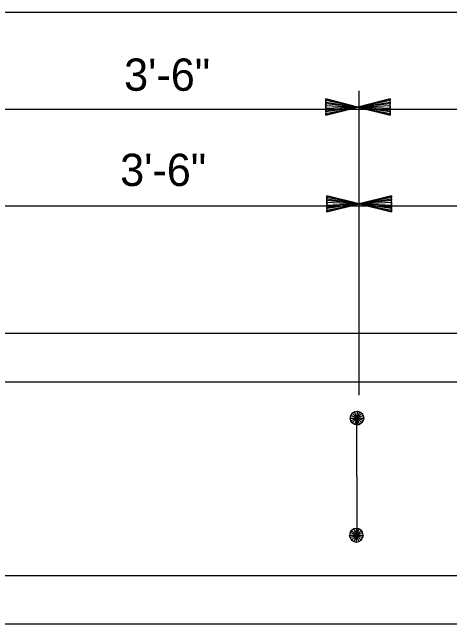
# Model space of a CAD drawing. Extents: x 0 to 34.7, y 0 to 24.5.
# Drawn here: x 5.286 to 6.979, y 6.628 to 8.998 of the extents above; entities that cross this region are included whole.
import ezdxf

# ---------------------------------------------------------------- set-up
doc = ezdxf.new("R2010")
doc.units = 0
for name, color, linetype in [('Dimension Lines', 7, 'Continuous'), ('Rebar Lines', 7, 'Continuous'), ('Sup Concrete Girder Lines', 7, 'Continuous'), ('Text', 7, 'Continuous')]:
    doc.layers.add(name, color=color, linetype=linetype)

msp = doc.modelspace()

# ---------------------------------------------------------------- linework, layer by layer
at = {"layer": 'Dimension Lines'}
for p, q in [((3.309, 8.998), (17.0953, 8.998)), ((6.6283, 7.5136), (6.6283, 8.6937)), ((4.7523, 8.623), (5.3148, 8.623)), ((5.3148, 8.623), (15.0895, 8.623)), ((4.7523, 8.248), (5.3148, 8.248)), ((5.3148, 8.248), (15.0895, 8.248))]:
    msp.add_line(p, q, dxfattribs=at)
for points in [[(6.4988, 8.6306), (6.4988, 8.6369), (6.6238, 8.6306), (6.4988, 8.6431), (6.4988, 8.6494), (6.6238, 8.6306), (6.4988, 8.6556), (6.4988, 8.6619), (6.6238, 8.6306), (6.4988, 8.5994), (6.4988, 8.6056), (6.6238, 8.6306), (6.4988, 8.6119), (6.4988, 8.6181), (6.6238, 8.6306), (6.4988, 8.6244), (6.4988, 8.6619), (6.4988, 8.5994), (6.6238, 8.6306), (6.4988, 8.6619)], [(6.7488, 8.6306), (6.7488, 8.6244), (6.6238, 8.6306), (6.7488, 8.6181), (6.7488, 8.6119), (6.6238, 8.6306), (6.7488, 8.6056), (6.7488, 8.5994), (6.6238, 8.6306), (6.7488, 8.6619), (6.7488, 8.6556), (6.6238, 8.6306), (6.7488, 8.6494), (6.7488, 8.6431), (6.6238, 8.6306), (6.7488, 8.6369), (6.7488, 8.5994), (6.7488, 8.6619), (6.6238, 8.6306), (6.7488, 8.5994)], [(6.5033, 8.2556), (6.5033, 8.2619), (6.6283, 8.2556), (6.5033, 8.2681), (6.5033, 8.2744), (6.6283, 8.2556), (6.5033, 8.2806), (6.5033, 8.2869), (6.6283, 8.2556), (6.5033, 8.2244), (6.5033, 8.2306), (6.6283, 8.2556), (6.5033, 8.2369), (6.5033, 8.2431), (6.6283, 8.2556), (6.5033, 8.2494), (6.5033, 8.2869), (6.5033, 8.2244), (6.6283, 8.2556), (6.5033, 8.2869)], [(6.7533, 8.2556), (6.7533, 8.2494), (6.6283, 8.2556), (6.7533, 8.2431), (6.7533, 8.2369), (6.6283, 8.2556), (6.7533, 8.2306), (6.7533, 8.2244), (6.6283, 8.2556), (6.7533, 8.2869), (6.7533, 8.2806), (6.6283, 8.2556), (6.7533, 8.2744), (6.7533, 8.2681), (6.6283, 8.2556), (6.7533, 8.2619), (6.7533, 8.2244), (6.7533, 8.2869), (6.6283, 8.2556), (6.7533, 8.2244)]]:
    msp.add_lwpolyline(points, dxfattribs=at)
at = {"layer": 'Rebar Lines'}
for q in [(6.6193, 7.4255), (6.6193, 6.9714)]:
    msp.add_line((6.6193, 7.1984), q, dxfattribs=at)
for points in [[(6.6201, 7.4519), (6.6301, 7.4498), (6.6387, 7.4442), (6.6445, 7.4356), (6.6465, 7.4255), (6.6445, 7.4154), (6.6387, 7.4068), (6.6302, 7.4011), (6.6201, 7.3991), (6.6099, 7.4011), (6.6014, 7.4068), (6.5956, 7.4153), (6.5936, 7.4255), (6.5956, 7.4356), (6.6014, 7.4441), (6.6099, 7.4498), (6.6201, 7.4519), (6.6201, 7.4255), (6.6201, 7.3991), (6.6302, 7.4011), (6.6201, 7.4255), (6.6387, 7.4068), (6.6445, 7.4154), (6.6201, 7.4255), (6.6465, 7.4255), (6.6445, 7.4356), (6.6201, 7.4255), (6.6387, 7.4442), (6.6301, 7.4498), (6.6201, 7.4255), (6.6099, 7.4498), (6.6014, 7.4441), (6.6201, 7.4255), (6.5956, 7.4356), (6.5936, 7.4255), (6.6201, 7.4255), (6.5956, 7.4153), (6.6014, 7.4068), (6.6201, 7.4255), (6.6099, 7.4011)], [(6.6175, 6.945), (6.6276, 6.947), (6.6361, 6.9527), (6.6419, 6.9613), (6.6439, 6.9714), (6.6419, 6.9815), (6.6361, 6.9901), (6.6276, 6.9958), (6.6175, 6.9978), (6.6074, 6.9958), (6.5988, 6.9901), (6.5931, 6.9816), (6.591, 6.9714), (6.5931, 6.9613), (6.5988, 6.9528), (6.6073, 6.947), (6.6175, 6.945), (6.6175, 6.9714), (6.6175, 6.9978), (6.6276, 6.9958), (6.6175, 6.9714), (6.6361, 6.9901), (6.6419, 6.9815), (6.6175, 6.9714), (6.6439, 6.9714), (6.6419, 6.9613), (6.6175, 6.9714), (6.6361, 6.9527), (6.6276, 6.947), (6.6175, 6.9714), (6.6073, 6.947), (6.5988, 6.9528), (6.6175, 6.9714), (6.5931, 6.9613), (6.591, 6.9714), (6.6175, 6.9714), (6.5931, 6.9816), (6.5988, 6.9901), (6.6175, 6.9714), (6.6074, 6.9958)]]:
    msp.add_lwpolyline(points, dxfattribs=at)
at = {"layer": 'Sup Concrete Girder Lines'}
for p, q in [((17.0953, 7.7533), (3.309, 7.7533)), ((3.309, 7.5658), (17.0953, 7.5658)), ((3.309, 6.8158), (16.9018, 6.8158)), ((3.309, 6.6283), (17.0953, 6.6283))]:
    msp.add_line(p, q, dxfattribs=at)

# ---------------------------------------------------------------- texts
at = {"layer": 'Text'}
for p in [(5.7188, 8.6937), (5.7035, 8.3247)]:
    msp.add_text('3\'-6"', height=0.125, dxfattribs=at).set_placement(p)

doc.saveas('drawing.dxf')
